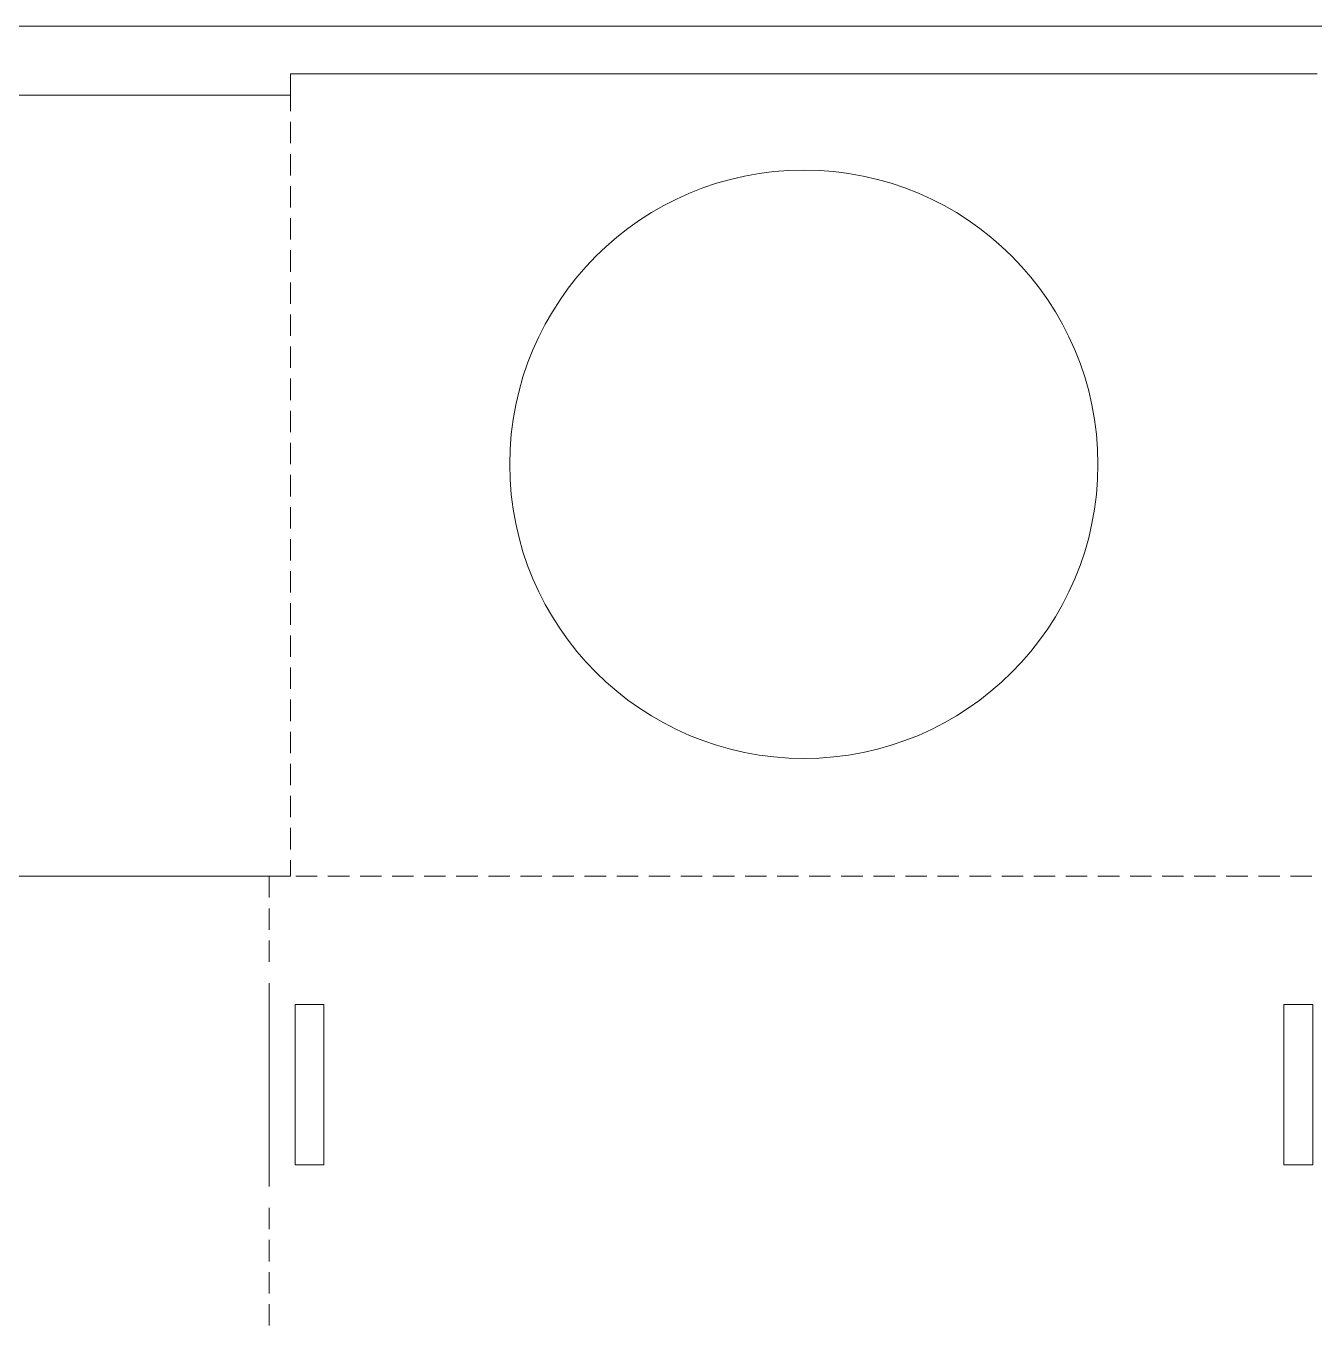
# Model space of a CAD drawing. Header units: centimetres. Extents: x -22.9 to 22.9, y -22.9 to 22.9.
# Drawn here: x -5.29 to 6.77, y 10.66 to 22.86 of the extents above; entities that cross this region are included whole.
import ezdxf

# ---------------------------------------------------------------- set-up
doc = ezdxf.new("R2010")
doc.units = ezdxf.units.CM
doc.header["$MEASUREMENT"] = 0
doc.layers.add('cut', color=7, linetype='Continuous')

msp = doc.modelspace()

# ---------------------------------------------------------------- linework, layer by layer
at = {"layer": 'cut', "color": 1, "lineweight": 0}
for points in [[(-22.86, -22.86), (-22.86, -22.86), (22.86, -22.86), (22.86, -22.86), (22.86, -22.86), (22.86, -22.86), (22.86, 22.86), (22.86, 22.86), (22.86, 22.86), (22.86, 22.86), (-22.86, 22.86), (-22.86, 22.86), (-22.86, 22.86), (-22.86, 22.86), (-22.86, -22.86), (-22.86, -22.86)], [(-0.7632, 18.76425), (-0.7632, 17.24554), (0.46803, 16.01399), (1.98681, 16.01399), (1.98681, 16.01399), (3.50559, 16.01399), (4.73682, 17.24554), (4.73682, 18.76425), (4.73682, 18.76425), (4.73682, 20.28296), (3.50559, 21.51415), (1.98684, 21.51415), (1.98684, 21.51415), (0.46803, 21.51415), (-0.76317, 20.28296), (-0.7632, 18.76425)]]:
    msp.add_open_spline(points, degree=3, knots=[0, 0, 0, 0, 0.2, 0.2, 0.2, 0.2, 0.4, 0.4, 0.4, 0.4, 0.6, 0.6, 0.6, 0.6, 1, 1, 1, 1], dxfattribs=at)
for points in [[(-2.81221, 22.41409), (-2.81221, 22.41409), (6.78582, 22.41409), (6.78582, 22.41409)], [(-2.81221, 22.21406), (-2.81221, 22.21406), (-2.81221, 22.41409), (-2.81221, 22.41409)], [(-5.66219, 22.21406), (-5.66219, 22.21406), (-2.81221, 22.21406), (-2.81221, 22.21406)], [(-2.81221, 22.06413), (-2.81221, 22.06413), (-2.81221, 22.21406), (-2.81221, 22.21406)], [(-2.81221, 21.76427), (-2.81221, 21.76427), (-2.81221, 21.9643), (-2.81221, 21.9643)], [(-2.81221, 21.46406), (-2.81221, 21.46406), (-2.81221, 21.66408), (-2.81221, 21.66408)], [(-2.81221, 21.1642), (-2.81221, 21.1642), (-2.81221, 21.36422), (-2.81221, 21.36422)], [(-2.81221, 20.86433), (-2.81221, 20.86433), (-2.81221, 21.06401), (-2.81221, 21.06401)], [(-2.81221, 20.56412), (-2.81221, 20.56412), (-2.81221, 20.76415), (-2.81221, 20.76415)], [(-2.81221, 20.26426), (-2.81221, 20.26426), (-2.81221, 20.46428), (-2.81221, 20.46428)], [(-2.81221, 19.96405), (-2.81221, 19.96405), (-2.81221, 20.16407), (-2.81221, 20.16407)], [(-2.81221, 19.66418), (-2.81221, 19.66418), (-2.81221, 19.86421), (-2.81221, 19.86421)], [(-2.81221, 19.36432), (-2.81221, 19.36432), (-2.81221, 19.56435), (-2.81221, 19.56435)], [(-2.81221, 19.06411), (-2.81221, 19.06411), (-2.81221, 19.26413), (-2.81221, 19.26413)], [(-2.81221, 18.76425), (-2.81221, 18.76425), (-2.81221, 18.96427), (-2.81221, 18.96427)], [(-2.81221, 18.46403), (-2.81221, 18.46403), (-2.81221, 18.66406), (-2.81221, 18.66406)], [(-2.81221, 18.16417), (-2.81221, 18.16417), (-2.81221, 18.3642), (-2.81221, 18.3642)], [(-2.81221, 17.86431), (-2.81221, 17.86431), (-2.81221, 18.06434), (-2.81221, 18.06434)], [(-2.81221, 17.5641), (-2.81221, 17.5641), (-2.81221, 17.76412), (-2.81221, 17.76412)], [(-2.81221, 17.26424), (-2.81221, 17.26424), (-2.81221, 17.46426), (-2.81221, 17.46426)], [(-2.81221, 16.96402), (-2.81221, 16.96402), (-2.81221, 17.16405), (-2.81221, 17.16405)], [(-2.81221, 16.66416), (-2.81221, 16.66416), (-2.81221, 16.86419), (-2.81221, 16.86419)], [(-2.81221, 16.3643), (-2.81221, 16.3643), (-2.81221, 16.56433), (-2.81221, 16.56433)], [(-2.81221, 16.06409), (-2.81221, 16.06409), (-2.81221, 16.26411), (-2.81221, 16.26411)], [(-2.81221, 15.76423), (-2.81221, 15.76423), (-2.81221, 15.96425), (-2.81221, 15.96425)], [(-2.81221, 15.46401), (-2.81221, 15.46401), (-2.81221, 15.66404), (-2.81221, 15.66404)], [(-2.81221, 15.16415), (-2.81221, 15.16415), (-2.81221, 15.36418), (-2.81221, 15.36418)], [(-2.81221, 14.91403), (-2.81221, 14.91403), (-2.81221, 15.06431), (-2.81221, 15.06431)], [(-2.81319, 14.91333), (-2.81319, 14.91333), (-18.01319, 14.91333), (-18.01319, 14.91333)], [(-3.01318, 14.91403), (-3.01318, 14.91403), (-3.01417, 14.91403), (-3.01417, 14.91403)], [(-3.01417, 14.91403), (-3.01417, 14.91403), (-3.01417, 14.91333), (-3.01417, 14.91333)], [(-3.01371, 14.7133), (-3.01371, 14.7133), (-3.01371, 14.91333), (-3.01371, 14.91333)], [(-3.01318, 14.91333), (-3.01318, 14.91333), (-3.01318, 14.91403), (-3.01318, 14.91403)], [(-2.7632, 14.91403), (-2.7632, 14.91403), (-2.56318, 14.91403), (-2.56318, 14.91403)], [(-2.4632, 14.91403), (-2.4632, 14.91403), (-2.26321, 14.91403), (-2.26321, 14.91403)], [(-2.1632, 14.91403), (-2.1632, 14.91403), (-1.96321, 14.91403), (-1.96321, 14.91403)], [(-1.8632, 14.91403), (-1.8632, 14.91403), (-1.66321, 14.91403), (-1.66321, 14.91403)], [(-1.5632, 14.91403), (-1.5632, 14.91403), (-1.36317, 14.91403), (-1.36317, 14.91403)], [(-1.26319, 14.91403), (-1.26319, 14.91403), (-1.06317, 14.91403), (-1.06317, 14.91403)], [(-0.96319, 14.91403), (-0.96319, 14.91403), (-0.7632, 14.91403), (-0.7632, 14.91403)], [(-0.66319, 14.91403), (-0.66319, 14.91403), (-0.4632, 14.91403), (-0.4632, 14.91403)], [(-0.36319, 14.91403), (-0.36319, 14.91403), (-0.1632, 14.91403), (-0.1632, 14.91403)], [(-0.06318, 14.91403), (-0.06318, 14.91403), (0.13681, 14.91403), (0.13681, 14.91403)], [(0.23682, 14.91403), (0.23682, 14.91403), (0.43681, 14.91403), (0.43681, 14.91403)], [(0.53682, 14.91403), (0.53682, 14.91403), (0.73681, 14.91403), (0.73681, 14.91403)], [(0.83682, 14.91403), (0.83682, 14.91403), (1.03681, 14.91403), (1.03681, 14.91403)], [(1.13682, 14.91403), (1.13682, 14.91403), (1.33681, 14.91403), (1.33681, 14.91403)], [(1.43683, 14.91403), (1.43683, 14.91403), (1.63682, 14.91403), (1.63682, 14.91403)], [(1.73679, 14.91403), (1.73679, 14.91403), (1.93682, 14.91403), (1.93682, 14.91403)], [(2.0368, 14.91403), (2.0368, 14.91403), (2.23682, 14.91403), (2.23682, 14.91403)], [(2.3368, 14.91403), (2.3368, 14.91403), (2.53682, 14.91403), (2.53682, 14.91403)], [(2.6368, 14.91403), (2.6368, 14.91403), (2.83683, 14.91403), (2.83683, 14.91403)], [(2.9368, 14.91403), (2.9368, 14.91403), (3.13683, 14.91403), (3.13683, 14.91403)], [(3.2368, 14.91403), (3.2368, 14.91403), (3.43679, 14.91403), (3.43679, 14.91403)], [(3.53681, 14.91403), (3.53681, 14.91403), (3.7368, 14.91403), (3.7368, 14.91403)], [(3.83681, 14.91403), (3.83681, 14.91403), (4.0368, 14.91403), (4.0368, 14.91403)], [(4.13681, 14.91403), (4.13681, 14.91403), (4.3368, 14.91403), (4.3368, 14.91403)], [(4.43681, 14.91403), (4.43681, 14.91403), (4.6368, 14.91403), (4.6368, 14.91403)], [(4.73682, 14.91403), (4.73682, 14.91403), (4.93681, 14.91403), (4.93681, 14.91403)], [(5.03682, 14.91403), (5.03682, 14.91403), (5.23681, 14.91403), (5.23681, 14.91403)], [(5.33682, 14.91403), (5.33682, 14.91403), (5.53681, 14.91403), (5.53681, 14.91403)], [(5.63682, 14.91403), (5.63682, 14.91403), (5.83681, 14.91403), (5.83681, 14.91403)], [(5.93682, 14.91403), (5.93682, 14.91403), (6.13681, 14.91403), (6.13681, 14.91403)], [(6.23679, 14.91403), (6.23679, 14.91403), (6.43682, 14.91403), (6.43682, 14.91403)], [(6.53679, 14.91403), (6.53679, 14.91403), (6.73682, 14.91403), (6.73682, 14.91403)], [(-3.01371, 14.41309), (-3.01371, 14.41309), (-3.01371, 14.61311), (-3.01371, 14.61311)], [(-3.01371, 14.11323), (-3.01371, 14.11323), (-3.01371, 14.31325), (-3.01371, 14.31325)], [(-3.0147, 14.16332), (-3.0147, 14.16332), (-3.01371, 14.16332), (-3.01371, 14.16332)], [(-3.01417, 13.9132), (-3.01417, 13.9132), (-3.01417, 12.01317), (-3.01417, 12.01317)], [(-2.77121, 13.71423), (-2.77121, 13.71423), (-2.5012, 13.71423), (-2.5012, 13.71423)], [(-2.77121, 13.71423), (-2.77121, 13.71423), (-2.77121, 12.21419), (-2.77121, 12.21419)], [(-2.5012, 12.21419), (-2.5012, 12.21419), (-2.5012, 13.71423), (-2.5012, 13.71423)], [(6.47481, 13.71423), (6.47481, 13.71423), (6.74479, 13.71423), (6.74479, 13.71423)], [(6.47481, 12.21419), (6.47481, 12.21419), (6.47481, 13.71423), (6.47481, 13.71423)], [(6.74479, 13.71423), (6.74479, 13.71423), (6.74479, 12.21419), (6.74479, 12.21419)], [(-2.5012, 12.21419), (-2.5012, 12.21419), (-2.77121, 12.21419), (-2.77121, 12.21419)], [(6.74479, 12.21419), (6.74479, 12.21419), (6.47481, 12.21419), (6.47481, 12.21419)], [(-3.01417, 11.61316), (-3.01417, 11.61316), (-3.01417, 11.81319), (-3.01417, 11.81319)], [(-3.01417, 11.31316), (-3.01417, 11.31316), (-3.01417, 11.51315), (-3.01417, 11.51315)], [(-3.01417, 11.01316), (-3.01417, 11.01316), (-3.01417, 11.21318), (-3.01417, 11.21318)], [(-3.01417, 10.71315), (-3.01417, 10.71315), (-3.01417, 10.91318), (-3.01417, 10.91318)]]:
    msp.add_open_spline(points, degree=3, dxfattribs=at)

doc.saveas('drawing.dxf')
